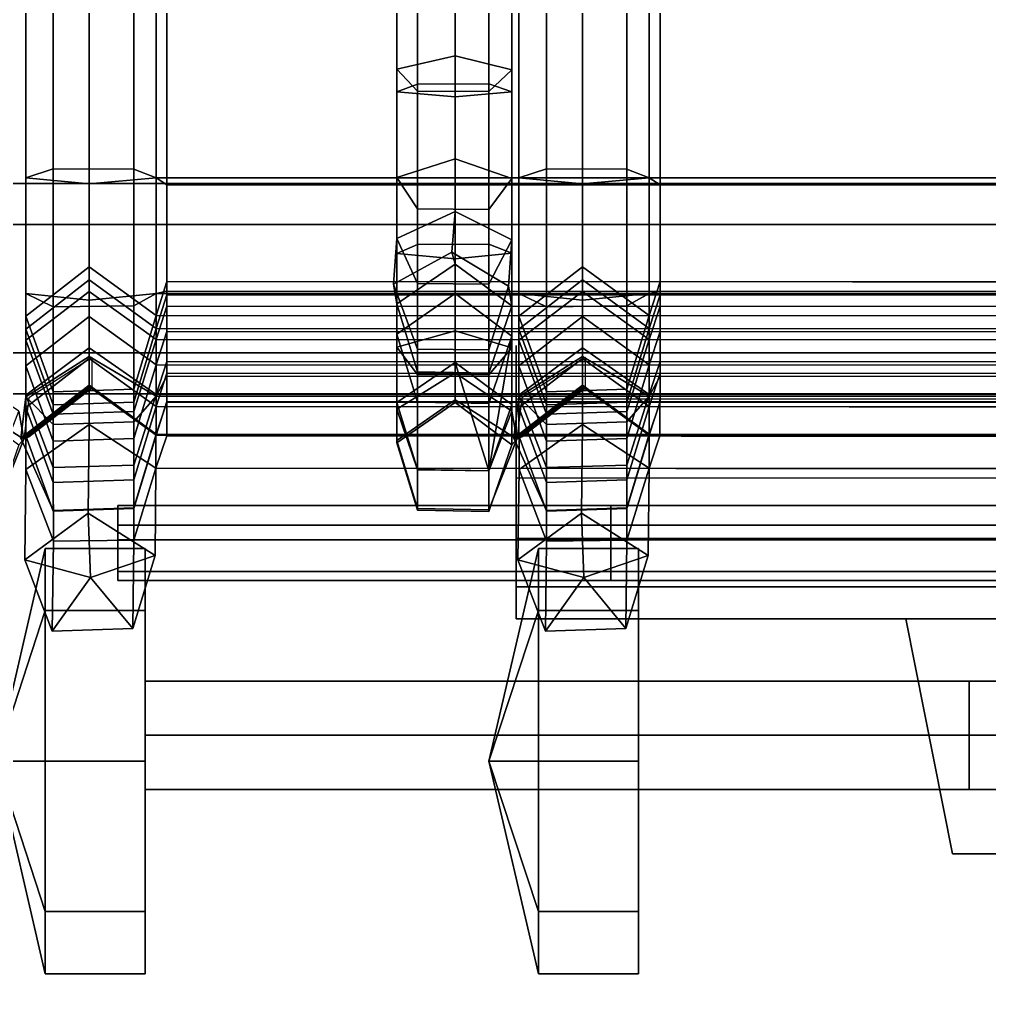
# Model space of a CAD drawing. Extents: x -252 to 252, y 0 to 101.
# Drawn here: x 176.32 to 184.57, y 14.07 to 22.5 of the extents above; entities that cross this region are included whole.
import ezdxf

# ---------------------------------------------------------------- set-up
doc = ezdxf.new("R2010")
doc.units = 0

msp = doc.modelspace()

# ---------------------------------------------------------------- linework, layer by layer
for points in [[(180.025604, 24.845654, -170.533844), (180.02562, 22.191843, -169.774628), (179.529297, 22.079372, -170.103592), (179.529297, 24.812553, -170.862869)], [(179.529297, 24.812553, -170.862869), (179.529297, 22.079372, -170.103592), (179.706467, 21.89188, -170.652008), (179.706589, 24.757393, -171.457245)], [(180.509689, 24.810932, -170.879959), (180.509689, 22.073872, -170.119675), (180.02562, 22.191843, -169.774628), (180.025604, 24.845654, -170.533844)], [(180.312607, 24.75639, -171.467377), (180.3125, 21.888475, -170.661636), (180.509689, 22.073872, -170.119675), (180.509689, 24.810932, -170.879959)], [(179.706589, 24.757393, -171.457245), (179.706467, 21.89188, -170.652008), (180.3125, 21.888475, -170.661636), (180.312607, 24.75639, -171.467377)], [(179.529297, 21.884995, -156.101593), (179.529297, 23.914295, -156.542542), (179.706467, 24.052187, -155.979645), (179.706589, 21.952023, -155.526093)], [(179.706589, 21.952023, -155.526093), (179.706467, 24.052187, -155.979645), (180.312485, 24.054714, -155.969238), (180.312485, 21.953234, -155.515701)], [(180.312485, 21.953234, -155.515701), (180.312485, 24.054714, -155.969238), (180.509689, 23.918352, -156.525909), (180.509689, 21.886965, -156.085037)], [(180.02562, 21.844784, -156.44693), (180.02562, 23.831564, -156.88002), (179.529297, 23.914295, -156.542542), (179.529297, 21.884995, -156.101593)], [(180.509689, 21.886965, -156.085037), (180.509689, 23.918352, -156.525909), (180.02562, 23.831564, -156.88002), (180.02562, 21.844784, -156.44693)], [(176.369415, 21.153925, 121.788704), (176.369293, 22.936287, 121.329781), (176.60318, 23.096659, 121.954628), (176.60318, 21.23052, 122.429237)], [(176.60318, 21.23052, 122.429237), (176.60318, 23.096659, 121.954628), (177.288971, 23.090977, 121.932442), (177.288971, 21.227802, 122.406548)], [(177.288971, 21.227802, 122.406548), (177.288971, 23.090977, 121.932442), (177.478668, 22.934761, 121.323784), (177.478638, 21.153006, 121.781792)], [(180.569168, 21.153925, -155.449432), (180.569046, 22.936287, -155.908356), (180.802948, 23.096659, -155.283508), (180.802948, 21.23052, -154.808899)], [(180.802948, 21.23052, -154.808899), (180.802948, 23.096659, -155.283508), (181.488739, 23.090977, -155.305695), (181.488739, 21.227802, -154.831589)], [(181.488739, 21.227802, -154.831589), (181.488739, 23.090977, -155.305695), (181.678436, 22.934761, -155.914352), (181.678406, 21.153006, -155.456345)], [(176.910797, 21.103878, 121.370171), (176.910797, 22.831493, 120.921425), (176.369293, 22.936287, 121.329781), (176.369415, 21.153925, 121.788704)], [(177.478638, 21.153006, 121.781792), (177.478668, 22.934761, 121.323784), (176.910797, 22.831493, 120.921425), (176.910797, 21.103878, 121.370171)], [(195.184525, 21.153934, 121.787895), (177.478638, 21.153006, 121.781792), (177.478668, 22.934761, 121.323784), (195.184677, 22.936291, 121.329536)], [(177.571106, 21.094227, 121.500267), (177.571655, 22.864901, 121.045189), (177.478668, 22.934761, 121.323784), (177.478638, 21.153006, 121.781792)], [(181.110565, 21.103878, -155.867966), (181.110565, 22.831493, -156.316711), (180.569046, 22.936287, -155.908356), (180.569168, 21.153925, -155.449432)], [(181.678406, 21.153006, -155.456345), (181.678436, 22.934761, -155.914352), (181.110565, 22.831493, -156.316711), (181.110565, 21.103878, -155.867966)], [(199.384277, 21.153934, -155.450241), (181.678406, 21.153006, -155.456345), (181.678436, 22.934761, -155.914352), (199.384445, 22.936291, -155.9086)], [(181.770874, 21.094227, -155.737869), (181.771423, 22.864901, -156.192947), (181.678436, 22.934761, -155.914352), (181.678406, 21.153006, -155.456345)], [(177.571655, 22.864901, 121.045189), (177.571106, 21.094227, 121.500267), (195.091644, 21.095037, 121.505989), (195.091949, 22.866165, 121.05143)], [(181.771423, 22.864901, -156.192947), (181.770874, 21.094227, -155.737869), (199.291397, 21.095037, -155.732147), (199.291718, 22.866165, -156.186707)], [(180.02562, 22.191843, -169.774628), (180.025742, 21.317327, -169.354248), (179.529419, 21.15716, -169.662704), (179.529297, 22.079372, -170.103592)], [(180.509689, 22.073872, -170.119675), (180.509674, 21.149302, -169.677795), (180.025742, 21.317327, -169.354248), (180.02562, 22.191843, -169.774628)], [(179.529297, 22.079372, -170.103592), (179.529419, 21.15716, -169.662704), (179.706467, 20.890158, -170.177399), (179.706467, 21.89188, -170.652008)], [(180.3125, 21.888475, -170.661636), (180.312485, 20.885309, -170.186569), (180.509674, 21.149302, -169.677795), (180.509689, 22.073872, -170.119675)], [(179.529297, 20.511288, -155.691406), (179.529297, 21.884995, -156.101593), (179.706589, 21.952023, -155.526093), (179.706467, 20.58807, -155.116898)], [(179.706467, 20.58807, -155.116898), (179.706589, 21.952023, -155.526093), (180.312485, 21.953234, -155.515701), (180.312607, 20.589447, -155.106567)], [(180.312607, 20.589447, -155.106567), (180.312485, 21.953234, -155.515701), (180.509689, 21.886965, -156.085037), (180.509689, 20.513542, -155.674362)], [(180.02562, 20.465229, -156.035782), (180.02562, 21.844784, -156.44693), (179.529297, 21.884995, -156.101593), (179.529297, 20.511288, -155.691406)], [(179.706467, 21.89188, -170.652008), (179.706467, 20.890158, -170.177399), (180.312485, 20.885309, -170.186569), (180.3125, 21.888475, -170.661636)], [(180.509689, 20.513542, -155.674362), (180.509689, 21.886965, -156.085037), (180.02562, 21.844784, -156.44693), (180.02562, 20.465229, -156.035782)], [(180.025742, 21.317327, -169.354248), (180.025742, 20.868469, -168.93869), (179.529297, 20.638727, -169.199783), (179.529419, 21.15716, -169.662704)], [(180.509674, 21.149302, -169.677795), (180.509674, 20.627495, -169.212967), (180.025742, 20.868469, -168.93869), (180.025742, 21.317327, -169.354248)], [(176.369293, 20.168886, 121.946938), (176.369415, 21.153925, 121.788704), (176.60318, 21.23052, 122.429237), (176.60318, 20.057257, 122.565468)], [(176.60318, 20.057257, 122.565468), (176.60318, 21.23052, 122.429237), (177.288971, 21.227802, 122.406548), (177.288971, 20.064901, 122.543755)], [(177.288971, 20.064901, 122.543755), (177.288971, 21.227802, 122.406548), (177.478638, 21.153006, 121.781792), (177.478668, 20.170946, 121.941444)], [(180.569046, 20.168886, -155.291199), (180.569168, 21.153925, -155.449432), (180.802948, 21.23052, -154.808899), (180.802948, 20.057257, -154.672668)], [(180.802948, 20.057257, -154.672668), (180.802948, 21.23052, -154.808899), (181.488739, 21.227802, -154.831589), (181.488739, 20.064901, -154.694382)], [(181.488739, 20.064901, -154.694382), (181.488739, 21.227802, -154.831589), (181.678406, 21.153006, -155.456345), (181.678436, 20.170946, -155.296692)], [(173.486786, 21.105835, 217.815475), (173.486786, 21.105835, 200.184692), (240.904663, 21.105835, 200.184692), (240.904663, 21.105835, 217.815536)], [(173.486786, -0.033936, 217.815475), (173.486786, 21.105835, 217.815475), (240.904663, 21.105835, 217.815536), (240.904663, -0.033936, 217.815506)], [(173.486786, 21.105835, 200.184692), (173.486786, 20.758301, 199.681946), (240.904663, 20.758301, 199.681946), (240.904663, 21.105835, 200.184692)], [(176.910797, 20.112244, 121.549858), (176.910797, 21.103878, 121.370171), (176.369415, 21.153925, 121.788704), (176.369293, 20.168886, 121.946938)], [(177.478668, 20.170946, 121.941444), (177.478638, 21.153006, 121.781792), (176.910797, 21.103878, 121.370171), (176.910797, 20.112244, 121.549858)], [(177.478668, 20.170946, 121.941444), (177.478638, 21.153006, 121.781792), (195.184525, 21.153934, 121.787895), (195.184677, 20.168886, 121.946693)], [(177.571655, 20.188307, 121.661903), (177.571106, 21.094227, 121.500267), (177.478638, 21.153006, 121.781792), (177.478668, 20.170946, 121.941444)], [(195.091644, 21.095037, 121.505989), (177.571106, 21.094227, 121.500267), (177.571655, 20.188307, 121.661903), (195.091934, 20.186163, 121.667656)], [(179.529419, 21.15716, -169.662704), (179.529297, 20.638727, -169.199783), (179.706467, 20.2558, -169.634949), (179.706467, 20.890158, -170.177399)], [(180.312485, 20.885309, -170.186569), (180.312485, 20.248846, -169.643097), (180.509674, 20.627495, -169.212967), (180.509674, 21.149302, -169.677795)], [(181.110565, 20.112244, -155.688278), (181.110565, 21.103878, -155.867966), (180.569168, 21.153925, -155.449432), (180.569046, 20.168886, -155.291199)], [(181.678436, 20.170946, -155.296692), (181.678406, 21.153006, -155.456345), (181.110565, 21.103878, -155.867966), (181.110565, 20.112244, -155.688278)], [(181.678436, 20.170946, -155.296692), (181.678406, 21.153006, -155.456345), (199.384277, 21.153934, -155.450241), (199.384445, 20.168886, -155.291443)], [(181.771423, 20.188307, -155.576233), (181.770874, 21.094227, -155.737869), (181.678406, 21.153006, -155.456345), (181.678436, 20.170946, -155.296692)], [(199.291397, 21.095037, -155.732147), (181.770874, 21.094227, -155.737869), (181.771423, 20.188307, -155.576233), (199.291702, 20.186163, -155.57048)], [(180.025742, 20.868469, -168.93869), (179.997711, 20.522324, -168.235794), (179.501328, 20.248247, -168.371948), (179.529297, 20.638727, -169.199783)], [(179.706467, 20.890158, -170.177399), (179.706467, 20.2558, -169.634949), (180.312485, 20.248846, -169.643097), (180.312485, 20.885309, -170.186569)], [(180.509674, 20.627495, -169.212967), (180.481598, 20.231133, -168.371826), (179.997711, 20.522324, -168.235794), (180.025742, 20.868469, -168.93869)], [(240.904663, 19.664185, 199.681946), (240.904663, 20.758301, 199.681946), (173.486786, 20.758301, 199.681946), (173.486786, 19.664185, 199.681946)], [(179.529297, 20.638727, -169.199783), (179.501328, 20.248247, -168.371948), (179.706467, 19.696627, -168.645218), (179.706467, 20.2558, -169.634949)], [(179.529419, 19.712769, -155.627548), (179.529297, 20.511288, -155.691406), (179.706467, 20.58807, -155.116898), (179.706467, 19.480957, -155.096313)], [(179.706467, 19.480957, -155.096313), (179.706467, 20.58807, -155.116898), (180.312607, 20.589447, -155.106567), (180.312485, 19.476746, -155.086472)], [(180.312485, 20.248846, -169.643097), (180.3125, 19.689068, -168.652374), (180.481598, 20.231133, -168.371826), (180.509674, 20.627495, -169.212967)], [(180.312485, 19.476746, -155.086472), (180.312607, 20.589447, -155.106567), (180.509689, 20.513542, -155.674362), (180.509689, 19.705959, -155.611877)], [(179.997711, 20.522324, -168.235794), (180.02565, 20.419563, -166.553192), (179.529266, 20.081673, -166.549332), (179.501328, 20.248247, -168.371948)], [(180.025604, 19.851826, -155.946014), (180.02562, 20.465229, -156.035782), (179.529297, 20.511288, -155.691406), (179.529419, 19.712769, -155.627548)], [(180.481598, 20.231133, -168.371826), (180.509613, 20.06423, -166.565186), (180.02565, 20.419563, -166.553192), (179.997711, 20.522324, -168.235794)], [(180.509689, 19.705959, -155.611877), (180.509689, 20.513542, -155.674362), (180.02562, 20.465229, -156.035782), (180.025604, 19.851826, -155.946014)], [(180.02565, 20.419563, -166.553192), (180.02562, 20.170012, -163.41275), (179.529297, 19.82291, -163.432632), (179.529266, 20.081673, -166.549332)], [(180.509613, 20.06423, -166.565186), (180.509689, 19.805908, -163.433655), (180.02562, 20.170012, -163.41275), (180.02565, 20.419563, -166.553192)], [(176.910797, 20.18572, 107.47953), (176.910797, 20.396759, 109.964409), (176.369293, 19.976643, 109.999687), (176.369415, 19.773079, 107.566032)], [(176.910797, 20.396759, 109.964409), (176.910797, 20.286816, 112.655785), (176.369293, 19.865631, 112.637856), (176.369293, 19.976643, 109.999687)], [(177.478668, 19.779116, 107.564476), (177.478668, 19.983555, 109.999092), (176.910797, 20.396759, 109.964409), (176.910797, 20.18572, 107.47953)], [(177.478668, 19.983555, 109.999092), (177.478668, 19.87179, 112.637749), (176.910797, 20.286816, 112.655785), (176.910797, 20.396759, 109.964409)], [(181.110565, 20.18572, -169.758606), (181.110565, 20.396759, -167.273727), (180.569046, 19.976643, -167.238449), (180.569168, 19.773079, -169.672104)], [(181.110565, 20.396759, -167.273727), (181.110565, 20.286816, -164.582352), (180.569046, 19.865631, -164.600281), (180.569046, 19.976643, -167.238449)], [(181.678436, 19.779116, -169.67366), (181.678436, 19.983555, -167.239044), (181.110565, 20.396759, -167.273727), (181.110565, 20.18572, -169.758606)], [(181.678436, 19.983555, -167.239044), (181.678436, 19.87179, -164.600388), (181.110565, 20.286816, -164.582352), (181.110565, 20.396759, -167.273727)], [(176.910797, 20.286816, 112.655785), (176.910797, 19.973686, 115.338448), (176.369293, 19.554989, 115.289253), (176.369293, 19.865631, 112.637856)], [(177.478668, 19.87179, 112.637749), (177.478668, 19.561871, 115.290062), (176.910797, 19.973686, 115.338448), (176.910797, 20.286816, 112.655785)], [(177.571686, 20.270863, 109.992943), (177.571686, 20.157879, 112.660942), (177.478668, 19.87179, 112.637749), (177.478668, 19.983555, 109.999092)], [(177.571655, 20.062759, 107.523232), (177.571686, 20.270863, 109.992943), (177.478668, 19.983555, 109.999092), (177.478668, 19.779116, 107.564476)], [(195.091949, 20.264772, 109.993309), (177.571686, 20.270863, 109.992943), (177.571655, 20.062759, 107.523232), (195.091949, 20.056789, 107.524574)], [(177.571686, 20.157879, 112.660942), (177.571686, 20.270863, 109.992943), (195.091949, 20.264772, 109.993309), (195.091949, 20.151781, 112.660316)], [(179.501328, 20.248247, -168.371948), (179.529266, 20.081673, -166.549332), (179.706543, 19.502499, -166.528778), (179.706467, 19.696627, -168.645218)], [(179.706467, 20.2558, -169.634949), (179.706467, 19.696627, -168.645218), (180.3125, 19.689068, -168.652374), (180.312485, 20.248846, -169.643097)], [(181.110565, 20.286816, -164.582352), (181.110565, 19.973686, -161.899689), (180.569046, 19.554989, -161.948883), (180.569046, 19.865631, -164.600281)], [(181.678436, 19.87179, -164.600388), (181.678436, 19.561871, -161.948074), (181.110565, 19.973686, -161.899689), (181.110565, 20.286816, -164.582352)], [(181.771454, 20.270863, -167.245193), (181.771454, 20.157879, -164.577194), (181.678436, 19.87179, -164.600388), (181.678436, 19.983555, -167.239044)], [(181.771423, 20.062759, -169.714905), (181.771454, 20.270863, -167.245193), (181.678436, 19.983555, -167.239044), (181.678436, 19.779116, -169.67366)], [(199.291718, 20.264772, -167.244827), (181.771454, 20.270863, -167.245193), (181.771423, 20.062759, -169.714905), (199.291718, 20.056789, -169.713562)], [(181.771454, 20.157879, -164.577194), (181.771454, 20.270863, -167.245193), (199.291718, 20.264772, -167.244827), (199.291718, 20.151781, -164.57782)], [(176.910797, 19.707495, 105.204643), (176.910797, 20.18572, 107.47953), (176.369415, 19.773079, 107.566032), (176.369293, 19.304358, 105.3283)], [(176.910797, 19.633501, 121.43412), (176.910797, 20.112244, 121.549858), (176.369293, 20.168886, 121.946938), (176.369415, 19.290428, 121.689552)], [(176.369415, 19.290428, 121.689552), (176.369293, 20.168886, 121.946938), (176.60318, 20.057257, 122.565468), (176.60318, 19.055222, 122.265678)], [(177.478668, 19.31101, 105.326202), (177.478668, 19.779116, 107.564476), (176.910797, 20.18572, 107.47953), (176.910797, 19.707495, 105.204643)], [(177.478622, 19.29631, 121.686562), (177.478668, 20.170946, 121.941444), (176.910797, 20.112244, 121.549858), (176.910797, 19.633501, 121.43412)], [(177.288971, 19.07608, 122.256172), (177.288971, 20.064901, 122.543755), (177.478668, 20.170946, 121.941444), (177.478622, 19.29631, 121.686562)], [(177.571198, 19.46479, 121.482841), (177.571655, 20.188307, 121.661903), (177.478668, 20.170946, 121.941444), (177.478622, 19.29631, 121.686562)], [(195.184525, 19.291578, 121.68972), (177.478622, 19.29631, 121.686562), (177.478668, 20.170946, 121.941444), (195.184677, 20.168886, 121.946693)], [(177.571686, 20.157879, 112.660942), (177.571655, 19.847355, 115.327415), (177.478668, 19.561871, 115.290062), (177.478668, 19.87179, 112.637749)], [(177.571655, 20.188307, 121.661903), (177.571198, 19.46479, 121.482841), (195.091705, 19.461075, 121.48661), (195.091934, 20.186163, 121.667656)], [(195.091949, 19.841305, 115.326805), (177.571655, 19.847355, 115.327415), (177.571686, 20.157879, 112.660942), (195.091949, 20.151781, 112.660316)], [(180.02562, 20.170012, -163.41275), (180.02562, 19.582035, -159.228638), (179.529297, 19.240606, -159.294464), (179.529297, 19.82291, -163.432632)], [(180.02562, 19.582035, -159.228638), (180.02562, 20.170012, -163.41275), (180.509689, 19.805908, -163.433655), (180.312393, 18.661114, -159.405945)], [(180.3125, 19.689068, -168.652374), (180.312561, 19.491724, -166.538666), (180.509613, 20.06423, -166.565186), (180.481598, 20.231133, -168.371826)], [(181.110565, 19.707495, -172.033493), (181.110565, 20.18572, -169.758606), (180.569168, 19.773079, -169.672104), (180.569046, 19.304358, -171.909836)], [(181.110565, 19.633501, -155.804016), (181.110565, 20.112244, -155.688278), (180.569046, 20.168886, -155.291199), (180.569168, 19.290428, -155.548584)], [(180.569168, 19.290428, -155.548584), (180.569046, 20.168886, -155.291199), (180.802948, 20.057257, -154.672668), (180.802948, 19.055222, -154.972458)], [(181.678436, 19.31101, -171.911942), (181.678436, 19.779116, -169.67366), (181.110565, 20.18572, -169.758606), (181.110565, 19.707495, -172.033493)], [(181.678391, 19.29631, -155.551575), (181.678436, 20.170946, -155.296692), (181.110565, 20.112244, -155.688278), (181.110565, 19.633501, -155.804016)], [(181.488739, 19.07608, -154.981964), (181.488739, 20.064901, -154.694382), (181.678436, 20.170946, -155.296692), (181.678391, 19.29631, -155.551575)], [(181.770966, 19.46479, -155.755295), (181.771423, 20.188307, -155.576233), (181.678436, 20.170946, -155.296692), (181.678391, 19.29631, -155.551575)], [(199.384277, 19.291578, -155.548416), (181.678391, 19.29631, -155.551575), (181.678436, 20.170946, -155.296692), (199.384445, 20.168886, -155.291443)], [(181.771454, 20.157879, -164.577194), (181.771423, 19.847355, -161.910721), (181.678436, 19.561871, -161.948074), (181.678436, 19.87179, -164.600388)], [(181.771423, 20.188307, -155.576233), (181.770966, 19.46479, -155.755295), (199.291458, 19.461075, -155.751526), (199.291702, 20.186163, -155.57048)], [(199.291718, 19.841305, -161.911331), (181.771423, 19.847355, -161.910721), (181.771454, 20.157879, -164.577194), (199.291718, 20.151781, -164.57782)], [(176.60318, 19.055222, 122.265678), (176.60318, 20.057257, 122.565468), (177.288971, 20.064901, 122.543755), (177.288971, 19.07608, 122.256172)], [(179.529266, 20.081673, -166.549332), (179.529297, 19.82291, -163.432632), (179.706467, 19.244299, -163.466522), (179.706543, 19.502499, -166.528778)], [(180.312561, 19.491724, -166.538666), (180.312485, 19.233791, -163.466812), (180.509689, 19.805908, -163.433655), (180.509613, 20.06423, -166.565186)], [(180.802948, 19.055222, -154.972458), (180.802948, 20.057257, -154.672668), (181.488739, 20.064901, -154.694382), (181.488739, 19.07608, -154.981964)], [(177.288971, 19.163996, 107.693169), (177.288971, 19.35652, 110.051094), (177.478668, 19.983555, 109.999092), (177.478668, 19.779116, 107.564476)], [(177.288971, 19.35652, 110.051094), (177.288971, 19.243933, 112.611107), (177.478668, 19.87179, 112.637749), (177.478668, 19.983555, 109.999092)], [(177.571655, 19.589851, 105.25518), (177.571655, 20.062759, 107.523232), (177.478668, 19.779116, 107.564476), (177.478668, 19.31101, 105.326202)], [(195.184677, 19.977404, 109.999458), (177.478668, 19.983555, 109.999092), (177.478668, 19.87179, 112.637749), (195.184677, 19.865627, 112.637611)], [(177.478668, 19.779116, 107.564476), (177.478668, 19.983555, 109.999092), (195.184677, 19.977404, 109.999458), (195.184677, 19.773079, 107.565849)], [(177.571655, 20.062759, 107.523232), (177.571655, 19.589851, 105.25518), (195.092148, 19.584032, 105.257011), (195.091949, 20.056789, 107.524574)], [(181.488739, 19.163996, -169.544968), (181.488739, 19.35652, -167.187042), (181.678436, 19.983555, -167.239044), (181.678436, 19.779116, -169.67366)], [(181.488739, 19.35652, -167.187042), (181.488739, 19.243933, -164.627029), (181.678436, 19.87179, -164.600388), (181.678436, 19.983555, -167.239044)], [(181.771408, 19.589851, -171.982956), (181.771423, 20.062759, -169.714905), (181.678436, 19.779116, -169.67366), (181.678436, 19.31101, -171.911942)], [(199.384445, 19.977404, -167.238678), (181.678436, 19.983555, -167.239044), (181.678436, 19.87179, -164.600388), (199.384445, 19.865627, -164.600525)], [(181.678436, 19.779116, -169.67366), (181.678436, 19.983555, -167.239044), (199.384445, 19.977404, -167.238678), (199.384445, 19.773079, -169.672287)], [(181.771423, 20.062759, -169.714905), (181.771408, 19.589851, -171.982956), (199.291916, 19.584032, -171.981125), (199.291718, 20.056789, -169.713562)], [(176.369415, 19.773079, 107.566032), (176.369293, 19.976643, 109.999687), (176.60318, 19.333738, 110.052803), (176.60318, 19.141623, 107.698296)], [(176.369293, 19.976643, 109.999687), (176.369293, 19.865631, 112.637856), (176.60318, 19.221096, 112.610374), (176.60318, 19.333738, 110.052803)], [(176.910797, 19.973686, 115.338448), (176.910797, 19.61787, 117.78376), (176.369293, 19.200703, 117.722862), (176.369293, 19.554989, 115.289253)], [(177.478668, 19.561871, 115.290062), (177.478668, 19.206806, 117.723686), (176.910797, 19.61787, 117.78376), (176.910797, 19.973686, 115.338448)], [(180.569168, 19.773079, -169.672104), (180.569046, 19.976643, -167.238449), (180.802948, 19.333738, -167.185333), (180.802948, 19.141623, -169.539841)], [(180.569046, 19.976643, -167.238449), (180.569046, 19.865631, -164.600281), (180.802948, 19.221096, -164.627762), (180.802948, 19.333738, -167.185333)], [(181.110565, 19.973686, -161.899689), (181.110565, 19.61787, -159.454376), (180.569046, 19.200703, -159.515274), (180.569046, 19.554989, -161.948883)], [(181.678436, 19.561871, -161.948074), (181.678436, 19.206806, -159.51445), (181.110565, 19.61787, -159.454376), (181.110565, 19.973686, -161.899689)], [(176.369293, 19.865631, 112.637856), (176.369293, 19.554989, 115.289253), (176.60318, 18.914265, 115.213921), (176.60318, 19.221096, 112.610374)], [(177.288971, 19.243933, 112.611107), (177.288971, 18.936968, 115.216606), (177.478668, 19.561871, 115.290062), (177.478668, 19.87179, 112.637749)], [(177.478668, 19.87179, 112.637749), (177.478668, 19.561871, 115.290062), (195.184677, 19.555761, 115.288979), (195.184677, 19.865627, 112.637611)], [(177.571655, 19.847355, 115.327415), (177.571655, 19.491432, 117.762001), (177.478668, 19.206806, 117.723686), (177.478668, 19.561871, 115.290062)], [(177.571655, 19.491432, 117.762001), (177.571655, 19.847355, 115.327415), (195.091949, 19.841305, 115.326805), (195.091949, 19.485394, 117.760902)], [(180.02562, 19.493629, -155.976273), (180.025604, 19.851826, -155.946014), (179.529419, 19.712769, -155.627548), (179.529297, 19.18469, -155.816925)], [(179.529297, 19.82291, -163.432632), (179.529297, 19.240606, -159.294464), (179.706467, 18.671444, -159.404022), (179.706467, 19.244299, -163.466522)], [(180.509674, 19.169558, -155.809097), (180.509689, 19.705959, -155.611877), (180.025604, 19.851826, -155.946014), (180.02562, 19.493629, -155.976273)], [(180.569046, 19.865631, -164.600281), (180.569046, 19.554989, -161.948883), (180.802948, 18.914265, -162.024216), (180.802948, 19.221096, -164.627762)], [(181.488739, 19.243933, -164.627029), (181.488739, 18.936968, -162.02153), (181.678436, 19.561871, -161.948074), (181.678436, 19.87179, -164.600388)], [(181.678436, 19.87179, -164.600388), (181.678436, 19.561871, -161.948074), (199.384445, 19.555761, -161.949158), (199.384445, 19.865627, -164.600525)], [(181.771423, 19.847355, -161.910721), (181.771423, 19.491432, -159.476135), (181.678436, 19.206806, -159.51445), (181.678436, 19.561871, -161.948074)], [(181.771423, 19.491432, -159.476135), (181.771423, 19.847355, -161.910721), (199.291718, 19.841305, -161.911331), (199.291718, 19.485394, -159.477234)], [(176.369293, 19.304358, 105.3283), (176.369415, 19.773079, 107.566032), (176.60318, 19.141623, 107.698296), (176.60318, 18.687441, 105.516609)], [(177.288971, 18.709299, 105.510017), (177.288971, 19.163996, 107.693169), (177.478668, 19.779116, 107.564476), (177.478668, 19.31101, 105.326202)], [(195.184677, 19.305079, 105.327583), (177.478668, 19.31101, 105.326202), (177.478668, 19.779116, 107.564476), (195.184677, 19.773079, 107.565849)], [(180.312393, 18.661114, -159.405945), (180.509689, 19.805908, -163.433655), (180.312485, 19.233791, -163.466812)], [(180.546295, 19.271122, 106.551201), (180.546295, 19.726036, 110.809975), (180.546295, 17.401602, 110.809975), (180.546295, 18.084034, 106.551201)], [(180.546295, 19.162817, 115.821693), (180.546295, 17.401602, 115.821693), (180.546295, 17.401602, 110.809975), (180.546295, 19.726036, 110.809975)], [(180.569046, 19.304358, -171.909836), (180.569168, 19.773079, -169.672104), (180.802948, 19.141623, -169.539841), (180.802948, 18.687441, -171.721527)], [(181.488739, 18.709299, -171.728119), (181.488739, 19.163996, -169.544968), (181.678436, 19.779116, -169.67366), (181.678436, 19.31101, -171.911942)], [(199.384445, 19.305079, -171.910553), (181.678436, 19.31101, -171.911942), (181.678436, 19.779116, -169.67366), (199.384445, 19.773079, -169.672287)], [(173.486786, 19.664185, 199.681946), (173.486786, 19.31665, 200.184692), (240.904663, 19.31665, 200.184692), (240.904663, 19.664185, 199.681946)], [(176.90976, 19.055487, 103.076187), (176.910797, 19.707495, 105.204643), (176.369293, 19.304358, 105.3283), (176.370361, 18.670828, 103.253891)], [(177.477692, 18.683996, 103.177299), (177.478668, 19.31101, 105.326202), (176.910797, 19.707495, 105.204643), (176.90976, 19.055487, 103.076187)], [(179.529297, 19.18469, -155.816925), (179.529419, 19.712769, -155.627548), (179.706467, 19.480957, -155.096313), (179.706589, 18.669685, -155.550995)], [(179.706467, 19.696627, -168.645218), (179.706543, 19.502499, -166.528778), (180.312561, 19.491724, -166.538666), (180.3125, 19.689068, -168.652374)], [(180.312485, 18.66033, -155.54599), (180.312485, 19.476746, -155.086472), (180.509689, 19.705959, -155.611877), (180.509674, 19.169558, -155.809097)], [(181.109528, 19.055487, -174.161957), (181.110565, 19.707495, -172.033493), (180.569046, 19.304358, -171.909836), (180.570129, 18.670828, -173.984253)], [(181.67746, 18.683996, -174.060837), (181.678436, 19.31101, -171.911942), (181.110565, 19.707495, -172.033493), (181.109528, 19.055487, -174.161957)], [(176.910797, 19.388397, 121.048851), (176.910797, 19.633501, 121.43412), (176.369415, 19.290428, 121.689552), (176.327271, 18.938393, 120.997597)], [(176.935638, 19.380049, 121.048378), (176.935638, 19.625223, 121.433128), (176.394196, 19.282043, 121.689018), (176.351944, 18.929897, 120.997032)], [(176.910797, 19.61787, 117.78376), (176.910797, 19.37616, 119.757362), (176.369293, 18.95772, 119.706276), (176.369293, 19.200703, 117.722862)], [(177.478668, 18.973007, 121.051277), (177.478622, 19.29631, 121.686562), (176.910797, 19.633501, 121.43412), (176.910797, 19.388397, 121.048851)], [(177.478668, 19.206806, 117.723686), (177.478668, 18.964605, 119.707054), (176.910797, 19.37616, 119.757362), (176.910797, 19.61787, 117.78376)], [(177.288971, 18.936968, 115.216606), (177.288971, 18.584934, 117.63311), (177.478668, 19.206806, 117.723686), (177.478668, 19.561871, 115.290062)], [(177.570496, 18.959055, 103.095375), (177.571655, 19.589851, 105.25518), (177.478668, 19.31101, 105.326202), (177.477692, 18.683996, 103.177299)], [(195.184677, 19.555761, 115.288979), (177.478668, 19.561871, 115.290062), (177.478668, 19.206806, 117.723686), (195.184677, 19.200703, 117.722557)], [(195.092148, 19.584032, 105.257011), (177.571655, 19.589851, 105.25518), (177.570496, 18.959055, 103.095375), (195.092621, 18.946117, 103.171646)], [(180.02562, 19.582035, -159.228638), (180.025742, 19.242712, -157.110596), (179.529297, 18.898685, -157.160721), (179.529297, 19.240606, -159.294464)], [(180.509735, 19.223892, -159.297394), (180.50972, 18.881845, -157.163116), (180.025742, 19.242712, -157.110596), (180.02562, 19.582035, -159.228638)], [(180.312393, 18.661114, -159.405945), (180.509735, 19.223892, -159.297394), (180.02562, 19.582035, -159.228638)], [(181.110565, 19.388397, -156.189285), (181.110565, 19.633501, -155.804016), (180.569168, 19.290428, -155.548584), (180.527023, 18.938393, -156.24054)], [(181.135406, 19.380049, -156.189758), (181.135406, 19.625223, -155.805008), (180.593964, 19.282043, -155.549118), (180.551712, 18.929897, -156.241104)], [(181.110565, 19.61787, -159.454376), (181.110565, 19.37616, -157.480774), (180.569046, 18.95772, -157.53186), (180.569046, 19.200703, -159.515274)], [(181.678436, 18.973007, -156.186859), (181.678391, 19.29631, -155.551575), (181.110565, 19.633501, -155.804016), (181.110565, 19.388397, -156.189285)], [(181.678436, 19.206806, -159.51445), (181.678436, 18.964605, -157.531082), (181.110565, 19.37616, -157.480774), (181.110565, 19.61787, -159.454376)], [(181.488739, 18.936968, -162.02153), (181.488739, 18.584934, -159.605026), (181.678436, 19.206806, -159.51445), (181.678436, 19.561871, -161.948074)], [(181.770264, 18.959055, -174.142761), (181.771408, 19.589851, -171.982956), (181.678436, 19.31101, -171.911942), (181.67746, 18.683996, -174.060837)], [(199.384445, 19.555761, -161.949158), (181.678436, 19.561871, -161.948074), (181.678436, 19.206806, -159.51445), (199.384445, 19.200703, -159.515579)], [(199.291916, 19.584032, -171.981125), (181.771408, 19.589851, -171.982956), (181.770264, 18.959055, -174.142761), (199.292374, 18.946117, -174.066498)], [(176.351944, 18.929897, 120.997032), (176.309906, 19.169558, 121.429039), (175.825851, 19.493629, 121.261864), (175.825851, 19.266064, 120.936241)], [(176.369293, 19.554989, 115.289253), (176.369293, 19.200703, 117.722862), (176.60318, 18.562315, 117.629906), (176.60318, 18.914265, 115.213921)], [(177.571655, 19.491432, 117.762001), (177.571655, 19.251513, 119.723457), (177.478668, 18.964605, 119.707054), (177.478668, 19.206806, 117.723686)], [(195.091949, 19.245434, 119.723274), (177.571655, 19.251513, 119.723457), (177.571655, 19.491432, 117.762001), (195.091949, 19.485394, 117.760902)], [(180.02562, 19.266064, -156.301895), (180.02562, 19.493629, -155.976273), (179.529297, 19.18469, -155.816925), (179.529297, 18.918461, -156.295013)], [(179.706543, 19.502499, -166.528778), (179.706467, 19.244299, -163.466522), (180.312485, 19.233791, -163.466812), (180.312561, 19.491724, -166.538666)], [(179.706589, 18.669685, -155.550995), (179.706467, 19.480957, -155.096313), (180.312485, 19.476746, -155.086472), (180.312485, 18.66033, -155.54599)], [(180.551712, 18.929897, -156.241104), (180.509674, 19.169558, -155.809097), (180.02562, 19.493629, -155.976273), (180.02562, 19.266064, -156.301895)], [(180.569046, 19.554989, -161.948883), (180.569046, 19.200703, -159.515274), (180.802948, 18.562315, -159.608231), (180.802948, 18.914265, -162.024216)], [(181.771423, 19.491432, -159.476135), (181.771423, 19.251513, -157.514679), (181.678436, 18.964605, -157.531082), (181.678436, 19.206806, -159.51445)], [(199.291718, 19.245434, -157.514862), (181.771423, 19.251513, -157.514679), (181.771423, 19.491432, -159.476135), (199.291718, 19.485394, -159.477234)], [(177.571655, 19.244499, 120.98513), (177.571198, 19.46479, 121.482841), (177.478622, 19.29631, 121.686562), (177.478668, 18.973007, 121.051277)], [(195.091705, 19.461075, 121.48661), (177.571198, 19.46479, 121.482841), (177.571655, 19.244499, 120.98513), (195.091949, 19.238398, 120.985512)], [(181.771423, 19.244499, -156.253006), (181.770966, 19.46479, -155.755295), (181.678391, 19.29631, -155.551575), (181.678436, 18.973007, -156.186859)], [(199.291458, 19.461075, -155.751526), (181.770966, 19.46479, -155.755295), (181.771423, 19.244499, -156.253006), (199.291718, 19.238398, -156.252625)], [(173.486786, 19.31665, 200.184692), (173.486786, -0.033936, 200.184692), (240.904663, -0.033936, 200.184692), (240.904663, 19.31665, 200.184692)], [(176.910797, 19.37616, 119.757362), (176.910797, 19.388397, 121.048851), (176.327271, 18.938393, 120.997597), (176.369293, 18.95772, 119.706276)], [(176.935638, 19.367804, 119.756386), (176.935638, 19.380049, 121.048378), (176.351944, 18.929897, 120.997032), (176.394318, 18.94923, 119.705055)], [(176.60318, 19.141623, 107.698296), (176.60318, 19.333738, 110.052803), (177.288971, 19.35652, 110.051094), (177.288971, 19.163996, 107.693169)], [(176.60318, 19.333738, 110.052803), (176.60318, 19.221096, 112.610374), (177.288971, 19.243933, 112.611107), (177.288971, 19.35652, 110.051094)], [(177.478668, 18.964605, 119.707054), (177.478668, 18.973007, 121.051277), (176.910797, 19.388397, 121.048851), (176.910797, 19.37616, 119.757362)], [(177.289154, 18.06975, 103.417862), (177.288971, 18.709299, 105.510017), (177.478668, 19.31101, 105.326202), (177.477692, 18.683996, 103.177299)], [(177.477692, 18.683996, 103.177299), (177.478668, 19.31101, 105.326202), (195.184677, 19.305079, 105.327583), (195.185425, 18.670834, 103.254196)], [(181.110565, 19.37616, -157.480774), (181.110565, 19.388397, -156.189285), (180.527023, 18.938393, -156.24054), (180.569046, 18.95772, -157.53186)], [(181.135406, 19.367804, -157.48175), (181.135406, 19.380049, -156.189758), (180.551712, 18.929897, -156.241104), (180.594086, 18.94923, -157.533081)], [(180.802948, 19.141623, -169.539841), (180.802948, 19.333738, -167.185333), (181.488739, 19.35652, -167.187042), (181.488739, 19.163996, -169.544968)], [(180.802948, 19.333738, -167.185333), (180.802948, 19.221096, -164.627762), (181.488739, 19.243933, -164.627029), (181.488739, 19.35652, -167.187042)], [(181.678436, 18.964605, -157.531082), (181.678436, 18.973007, -156.186859), (181.110565, 19.388397, -156.189285), (181.110565, 19.37616, -157.480774)], [(181.488922, 18.06975, -173.820282), (181.488739, 18.709299, -171.728119), (181.678436, 19.31101, -171.911942), (181.67746, 18.683996, -174.060837)], [(181.67746, 18.683996, -174.060837), (181.678436, 19.31101, -171.911942), (199.384445, 19.305079, -171.910553), (199.385193, 18.670834, -173.983948)], [(176.309967, 18.881845, 120.07502), (176.351944, 18.929897, 120.997032), (175.825851, 19.266064, 120.936241), (175.825974, 19.242712, 120.127541)], [(176.327271, 18.938393, 120.997597), (176.369415, 19.290428, 121.689552), (176.60318, 19.055222, 122.265678), (176.60318, 18.321732, 121.055214)], [(176.370361, 18.670828, 103.253891), (176.369293, 19.304358, 105.3283), (176.60318, 18.687441, 105.516609), (176.604645, 18.061615, 103.465401)], [(176.60318, 19.221096, 112.610374), (176.60318, 18.914265, 115.213921), (177.288971, 18.936968, 115.216606), (177.288971, 19.243933, 112.611107)], [(177.288971, 18.344591, 121.054939), (177.288971, 19.07608, 122.256172), (177.478622, 19.29631, 121.686562), (177.478668, 18.973007, 121.051277)], [(177.478668, 18.973007, 121.051277), (177.478622, 19.29631, 121.686562), (195.184525, 19.291578, 121.68972), (195.184677, 18.966841, 121.051155)], [(177.571655, 19.251513, 119.723457), (177.571655, 19.244499, 120.98513), (177.478668, 18.973007, 121.051277), (177.478668, 18.964605, 119.707054)], [(177.571655, 19.244499, 120.98513), (177.571655, 19.251513, 119.723457), (195.091949, 19.245434, 119.723274), (195.091949, 19.238398, 120.985512)], [(180.025742, 19.242712, -157.110596), (180.02562, 19.266064, -156.301895), (179.529297, 18.918461, -156.295013), (179.529297, 18.898685, -157.160721)], [(179.529297, 19.240606, -159.294464), (179.529297, 18.898685, -157.160721), (179.706467, 18.325195, -157.244843), (179.706467, 18.671444, -159.404022)], [(179.706467, 19.244299, -163.466522), (179.706467, 18.671444, -159.404022), (180.312393, 18.661114, -159.405945), (180.312485, 19.233791, -163.466812)], [(180.50972, 18.881845, -157.163116), (180.551712, 18.929897, -156.241104), (180.02562, 19.266064, -156.301895), (180.025742, 19.242712, -157.110596)], [(180.312393, 18.661114, -159.405945), (180.312408, 18.314787, -157.246246), (180.50972, 18.881845, -157.163116), (180.509735, 19.223892, -159.297394)], [(180.527023, 18.938393, -156.24054), (180.569168, 19.290428, -155.548584), (180.802948, 19.055222, -154.972458), (180.802948, 18.321732, -156.182922)], [(192.012543, 19.271122, 106.550957), (180.546295, 19.271122, 106.551201), (180.546295, 18.084034, 106.551201), (192.012543, 18.084034, 106.550957)], [(180.570129, 18.670828, -173.984253), (180.569046, 19.304358, -171.909836), (180.802948, 18.687441, -171.721527), (180.804413, 18.061615, -173.772736)], [(180.802948, 19.221096, -164.627762), (180.802948, 18.914265, -162.024216), (181.488739, 18.936968, -162.02153), (181.488739, 19.243933, -164.627029)], [(181.488739, 18.344591, -156.183197), (181.488739, 19.07608, -154.981964), (181.678391, 19.29631, -155.551575), (181.678436, 18.973007, -156.186859)], [(181.678436, 18.973007, -156.186859), (181.678391, 19.29631, -155.551575), (199.384277, 19.291578, -155.548416), (199.384445, 18.966841, -156.186981)], [(181.771423, 19.251513, -157.514679), (181.771423, 19.244499, -156.253006), (181.678436, 18.973007, -156.186859), (181.678436, 18.964605, -157.531082)], [(181.771423, 19.244499, -156.253006), (181.771423, 19.251513, -157.514679), (199.291718, 19.245434, -157.514862), (199.291718, 19.238398, -156.252625)], [(176.112732, 18.328484, 120.954872), (176.112732, 18.66033, 121.692146), (176.309906, 19.169558, 121.429039), (176.351944, 18.929897, 120.997032)], [(176.369293, 19.200703, 117.722862), (176.369293, 18.95772, 119.706276), (176.60318, 18.317389, 119.627449), (176.60318, 18.562315, 117.629906)], [(176.60318, 18.687441, 105.516609), (176.60318, 19.141623, 107.698296), (177.288971, 19.163996, 107.693169), (177.288971, 18.709299, 105.510017)], [(177.288971, 18.584934, 117.63311), (177.288971, 18.340076, 119.630669), (177.478668, 18.964605, 119.707054), (177.478668, 19.206806, 117.723686)], [(177.478668, 19.206806, 117.723686), (177.478668, 18.964605, 119.707054), (195.184677, 18.958479, 119.706459), (195.184677, 19.200703, 117.722557)], [(179.529297, 18.918461, -156.295013), (179.529297, 19.18469, -155.816925), (179.706589, 18.669685, -155.550995), (179.706467, 18.339008, -156.283386)], [(180.312485, 18.328484, -156.283264), (180.312485, 18.66033, -155.54599), (180.509674, 19.169558, -155.809097), (180.551712, 18.929897, -156.241104)], [(180.546295, 18.59959, 120.054634), (180.546295, 17.672449, 120.054634), (180.546295, 17.401602, 115.821693), (180.546295, 19.162817, 115.821693)], [(180.569046, 19.200703, -159.515274), (180.569046, 18.95772, -157.53186), (180.802948, 18.317389, -157.610687), (180.802948, 18.562315, -159.608231)], [(180.802948, 18.687441, -171.721527), (180.802948, 19.141623, -169.539841), (181.488739, 19.163996, -169.544968), (181.488739, 18.709299, -171.728119)], [(181.488739, 18.584934, -159.605026), (181.488739, 18.340076, -157.607468), (181.678436, 18.964605, -157.531082), (181.678436, 19.206806, -159.51445)], [(181.678436, 19.206806, -159.51445), (181.678436, 18.964605, -157.531082), (199.384445, 18.958479, -157.531677), (199.384445, 19.200703, -159.515579)], [(176.90155, 18.29941, 101.04303), (176.90976, 19.055487, 103.076187), (176.370361, 18.670828, 103.253891), (176.360748, 17.90246, 101.187469)], [(176.60318, 18.321732, 121.055214), (176.60318, 19.055222, 122.265678), (177.288971, 19.07608, 122.256172), (177.288971, 18.344591, 121.054939)], [(177.470337, 17.938871, 101.173897), (177.477692, 18.683996, 103.177299), (176.90976, 19.055487, 103.076187), (176.90155, 18.29941, 101.04303)], [(181.101318, 18.29941, -176.195114), (181.109528, 19.055487, -174.161957), (180.570129, 18.670828, -173.984253), (180.560516, 17.90246, -176.050674)], [(180.802948, 18.321732, -156.182922), (180.802948, 19.055222, -154.972458), (181.488739, 19.07608, -154.981964), (181.488739, 18.344591, -156.183197)], [(181.670105, 17.938871, -176.06424), (181.67746, 18.683996, -174.060837), (181.109528, 19.055487, -174.161957), (181.101318, 18.29941, -176.195114)], [(177.288971, 18.340076, 119.630669), (177.288971, 18.344591, 121.054939), (177.478668, 18.973007, 121.051277), (177.478668, 18.964605, 119.707054)], [(195.184677, 18.958479, 119.706459), (177.478668, 18.964605, 119.707054), (177.478668, 18.973007, 121.051277), (195.184677, 18.966841, 121.051155)], [(181.488739, 18.340076, -157.607468), (181.488739, 18.344591, -156.183197), (181.678436, 18.973007, -156.186859), (181.678436, 18.964605, -157.531082)], [(199.384445, 18.958479, -157.531677), (181.678436, 18.964605, -157.531082), (181.678436, 18.973007, -156.186859), (199.384445, 18.966841, -156.186981)], [(176.11264, 18.314787, 119.99189), (176.112732, 18.328484, 120.954872), (176.351944, 18.929897, 120.997032), (176.309967, 18.881845, 120.07502)], [(176.369293, 18.95772, 119.706276), (176.327271, 18.938393, 120.997597), (176.60318, 18.321732, 121.055214), (176.60318, 18.317389, 119.627449)], [(176.60318, 18.914265, 115.213921), (176.60318, 18.562315, 117.629906), (177.288971, 18.584934, 117.63311), (177.288971, 18.936968, 115.216606)], [(195.092621, 18.946117, 103.171646), (177.570496, 18.959055, 103.095375), (177.477692, 18.683996, 103.177299), (195.185425, 18.670834, 103.254196)], [(179.529297, 18.898685, -157.160721), (179.529297, 18.918461, -156.295013), (179.706467, 18.339008, -156.283386), (179.706467, 18.325195, -157.244843)], [(180.312408, 18.314787, -157.246246), (180.312485, 18.328484, -156.283264), (180.551712, 18.929897, -156.241104), (180.50972, 18.881845, -157.163116)], [(180.569046, 18.95772, -157.53186), (180.527023, 18.938393, -156.24054), (180.802948, 18.321732, -156.182922), (180.802948, 18.317389, -157.610687)], [(180.802948, 18.914265, -162.024216), (180.802948, 18.562315, -159.608231), (181.488739, 18.584934, -159.605026), (181.488739, 18.936968, -162.02153)], [(199.292374, 18.946117, -174.066498), (181.770264, 18.959055, -174.142761), (181.67746, 18.683996, -174.060837), (199.385193, 18.670834, -173.983948)], [(176.360748, 17.90246, 101.187469), (176.370361, 18.670828, 103.253891), (176.604645, 18.061615, 103.465401), (176.595535, 17.296597, 101.407875)], [(176.604645, 18.061615, 103.465401), (176.60318, 18.687441, 105.516609), (177.288971, 18.709299, 105.510017), (177.289154, 18.06975, 103.417862)], [(177.281372, 17.319096, 101.399338), (177.289154, 18.06975, 103.417862), (177.477692, 18.683996, 103.177299), (177.470337, 17.938871, 101.173897)], [(179.706467, 18.671444, -159.404022), (179.706467, 18.325195, -157.244843), (180.312408, 18.314787, -157.246246), (180.312393, 18.661114, -159.405945)], [(179.706467, 18.339008, -156.283386), (179.706589, 18.669685, -155.550995), (180.312485, 18.66033, -155.54599), (180.312485, 18.328484, -156.283264)], [(180.560516, 17.90246, -176.050674), (180.570129, 18.670828, -173.984253), (180.804413, 18.061615, -173.772736), (180.795303, 17.296597, -175.830261)], [(180.804413, 18.061615, -173.772736), (180.802948, 18.687441, -171.721527), (181.488739, 18.709299, -171.728119), (181.488922, 18.06975, -173.820282)], [(181.48114, 17.319096, -175.838806), (181.488922, 18.06975, -173.820282), (181.67746, 18.683996, -174.060837), (181.670105, 17.938871, -176.06424)], [(176.60318, 18.562315, 117.629906), (176.60318, 18.317389, 119.627449), (177.288971, 18.340076, 119.630669), (177.288971, 18.584934, 117.63311)], [(180.546295, 18.59959, 120.054634), (192.012543, 18.59959, 120.05439), (192.012543, 17.672449, 120.05439), (180.546295, 17.672449, 120.054634)], [(180.802948, 18.562315, -159.608231), (180.802948, 18.317389, -157.610687), (181.488739, 18.340076, -157.607468), (181.488739, 18.584934, -159.605026)], [(176.921967, 17.751287, 101.051201), (176.90155, 18.29941, 101.04303), (176.360748, 17.90246, 101.187469)], [(176.60318, 18.317389, 119.627449), (176.60318, 18.321732, 121.055214), (177.288971, 18.344591, 121.054939), (177.288971, 18.340076, 119.630669)], [(176.921967, 17.751287, 101.051201), (177.470337, 17.938871, 101.173897), (176.90155, 18.29941, 101.04303)], [(195.451782, 18.197239, 101.443245), (195.451782, 18.365467, 101.804123), (177.152664, 18.365467, 101.804001), (177.152664, 18.197239, 101.443123)], [(195.451782, 18.365467, 101.804123), (195.451782, 18.074347, 102.075584), (177.152664, 18.074347, 102.075462), (177.152664, 18.365467, 101.804001)], [(179.706467, 18.325195, -157.244843), (179.706467, 18.339008, -156.283386), (180.312485, 18.328484, -156.283264), (180.312408, 18.314787, -157.246246)], [(181.121735, 17.751287, -176.186935), (181.101318, 18.29941, -176.195114), (180.560516, 17.90246, -176.050674)], [(180.802948, 18.317389, -157.610687), (180.802948, 18.321732, -156.182922), (181.488739, 18.344591, -156.183197), (181.488739, 18.340076, -157.607468)], [(181.121735, 17.751287, -176.186935), (181.670105, 17.938871, -176.06424), (181.101318, 18.29941, -176.195114)], [(199.65155, 18.197239, -175.794891), (199.65155, 18.365467, -175.434021), (181.352432, 18.365467, -175.434143), (181.352432, 18.197239, -175.795013)], [(199.65155, 18.365467, -175.434021), (199.65155, 18.074347, -175.162552), (181.352432, 18.074347, -175.162674), (181.352432, 18.365467, -175.434143)], [(195.451782, 17.802143, 101.491623), (195.451782, 18.197239, 101.443245), (177.152664, 18.197239, 101.443123), (177.152664, 17.802143, 101.491989)], [(199.65155, 17.802143, -175.746521), (199.65155, 18.197239, -175.794891), (181.352432, 18.197239, -175.795013), (181.352432, 17.802143, -175.746155)], [(176.595535, 17.296597, 101.407875), (176.604645, 18.061615, 103.465401), (177.289154, 18.06975, 103.417862), (177.281372, 17.319096, 101.399338)], [(195.451782, 18.074347, 102.075584), (195.451782, 17.726189, 101.882271), (177.152664, 17.726189, 101.882637), (177.152664, 18.074347, 102.075462)], [(180.546295, 18.084034, 106.551201), (180.546295, 17.401602, 110.809975), (192.012543, 17.401602, 110.809746), (192.012543, 18.084034, 106.550957)], [(180.795303, 17.296597, -175.830261), (180.804413, 18.061615, -173.772736), (181.488922, 18.06975, -173.820282), (181.48114, 17.319096, -175.838806)], [(199.65155, 18.074347, -175.162552), (199.65155, 17.726189, -175.355865), (181.352432, 17.726189, -175.355499), (181.352432, 18.074347, -175.162674)], [(176.11377, 16.189981, 113.967018), (176.535278, 18.000587, 113.967323), (176.535278, 17.470274, 115.247612)], [(176.11377, 16.189981, 113.967018), (176.535278, 17.470274, 112.687035), (176.535278, 18.000587, 113.967323)], [(176.535278, 17.470274, 115.247612), (176.535278, 18.000587, 113.967323), (177.386826, 18.000587, 113.967323), (177.386826, 17.470274, 115.247612)], [(176.535278, 18.000587, 113.967323), (176.535278, 17.470274, 112.687035), (177.386826, 17.470274, 112.687035), (177.386826, 18.000587, 113.967323)], [(177.386826, 16.189981, 113.967323), (177.386826, 17.470274, 115.247612), (177.386826, 18.000587, 113.967323)], [(177.386826, 16.189981, 113.967323), (177.386826, 18.000587, 113.967323), (177.386826, 17.470274, 112.687035)], [(180.313538, 16.189981, -163.271118), (180.735046, 18.000587, -163.270813), (180.735046, 17.470274, -161.990524)], [(180.313538, 16.189981, -163.271118), (180.735046, 17.470274, -164.551102), (180.735046, 18.000587, -163.270813)], [(180.735046, 17.470274, -161.990524), (180.735046, 18.000587, -163.270813), (181.586594, 18.000587, -163.270813), (181.586594, 17.470274, -161.990524)], [(180.735046, 18.000587, -163.270813), (180.735046, 17.470274, -164.551102), (181.586594, 17.470274, -164.551102), (181.586594, 18.000587, -163.270813)], [(181.586594, 16.189981, -163.270813), (181.586594, 17.470274, -161.990524), (181.586594, 18.000587, -163.270813)], [(181.586594, 16.189981, -163.270813), (181.586594, 18.000587, -163.270813), (181.586594, 17.470274, -164.551102)], [(176.921967, 17.751287, 101.051201), (176.360748, 17.90246, 101.187469), (176.595535, 17.296597, 101.407875)], [(176.921967, 17.751287, 101.051201), (177.281372, 17.319096, 101.399338), (177.470337, 17.938871, 101.173897)], [(181.121735, 17.751287, -176.186935), (180.560516, 17.90246, -176.050674), (180.795303, 17.296597, -175.830261)], [(181.121735, 17.751287, -176.186935), (181.48114, 17.319096, -175.838806), (181.670105, 17.938871, -176.06424)], [(195.451782, 17.726189, 101.882271), (195.451782, 17.802143, 101.491623), (177.152664, 17.802143, 101.491989), (177.152664, 17.726189, 101.882637)], [(199.65155, 17.726189, -175.355865), (199.65155, 17.802143, -175.746521), (181.352432, 17.802143, -175.746155), (181.352432, 17.726189, -175.355499)], [(176.921967, 17.751287, 101.051201), (176.595535, 17.296597, 101.407875), (177.281372, 17.319096, 101.399338)], [(181.121735, 17.751287, -176.186935), (180.795303, 17.296597, -175.830261), (181.48114, 17.319096, -175.838806)], [(180.546295, 17.672449, 120.054634), (192.012543, 17.672449, 120.05439), (192.012543, 17.401602, 115.821449), (180.546295, 17.401602, 115.821693)], [(176.11377, 16.189981, 113.967018), (176.535278, 17.470274, 115.247612), (176.535278, 16.189981, 115.777885)], [(176.11377, 16.189981, 113.967018), (176.535278, 16.189981, 112.156288), (176.535278, 17.470274, 112.687035)], [(176.535278, 16.189981, 115.777885), (176.535278, 17.470274, 115.247612), (177.386826, 17.470274, 115.247612), (177.386826, 16.189981, 115.777885)], [(176.535278, 17.470274, 112.687035), (176.535278, 16.189981, 112.156288), (177.386826, 16.189981, 112.156288), (177.386826, 17.470274, 112.687035)], [(177.386826, 16.189981, 113.967323), (177.386826, 16.189981, 115.777885), (177.386826, 17.470274, 115.247612)], [(177.386826, 16.189981, 113.967323), (177.386826, 17.470274, 112.687035), (177.386826, 16.189981, 112.156288)], [(180.313538, 16.189981, -163.271118), (180.735046, 17.470274, -161.990524), (180.735046, 16.189981, -161.460251)], [(180.313538, 16.189981, -163.271118), (180.735046, 16.189981, -165.081848), (180.735046, 17.470274, -164.551102)], [(180.735046, 16.189981, -161.460251), (180.735046, 17.470274, -161.990524), (181.586594, 17.470274, -161.990524), (181.586594, 16.189981, -161.460251)], [(180.735046, 17.470274, -164.551102), (180.735046, 16.189981, -165.081848), (181.586594, 16.189981, -165.081848), (181.586594, 17.470274, -164.551102)], [(181.586594, 16.189981, -163.270813), (181.586594, 16.189981, -161.460251), (181.586594, 17.470274, -161.990524)], [(181.586594, 16.189981, -163.270813), (181.586594, 17.470274, -164.551102), (181.586594, 16.189981, -165.081848)], [(183.86319, 17.401602, 111.143822), (188.695923, 17.401602, 111.144066), (192.012543, 17.401602, 110.809746), (180.546295, 17.401602, 110.809975)], [(188.695923, 17.401602, 115.487358), (183.86319, 17.401602, 115.487602), (180.546295, 17.401602, 115.821693), (192.012543, 17.401602, 115.821449)], [(183.86319, 17.401602, 115.487602), (183.86319, 17.401602, 111.143822), (180.546295, 17.401602, 110.809975), (180.546295, 17.401602, 115.821693)], [(184.262115, 15.400521, 111.502831), (188.296753, 15.400521, 111.502586), (188.695923, 17.401602, 111.144066), (183.86319, 17.401602, 111.143822)], [(188.296753, 15.400521, 115.128578), (184.262115, 15.400521, 115.128822), (183.86319, 17.401602, 115.487602), (188.695923, 17.401602, 115.487358)], [(184.262115, 15.400521, 115.128822), (184.262115, 15.400521, 111.502831), (183.86319, 17.401602, 111.143822), (183.86319, 17.401602, 115.487602)], [(177.386826, 16.409382, 114.357948), (177.386826, 16.870773, 113.896523), (184.402466, 16.870773, 113.896523), (184.402466, 16.409382, 114.357948)], [(177.386826, 16.870773, 113.896523), (177.386826, 16.409382, 113.435066), (184.402466, 16.409382, 113.435066), (184.402466, 16.870773, 113.896523)], [(181.586594, 16.409382, -162.880188), (181.586594, 16.870773, -163.341614), (188.602234, 16.870773, -163.341614), (188.602234, 16.409382, -162.880188)], [(181.586594, 16.870773, -163.341614), (181.586594, 16.409382, -163.80307), (188.602234, 16.409382, -163.80307), (188.602234, 16.870773, -163.341614)], [(177.386826, 16.409382, 113.435066), (177.386826, 15.947993, 113.896523), (184.402466, 15.947993, 113.896523), (184.402466, 16.409382, 113.435066)], [(177.386826, 15.947993, 113.896523), (177.386826, 16.409382, 114.357948), (184.402466, 16.409382, 114.357948), (184.402466, 15.947993, 113.896523)], [(181.586594, 16.409382, -163.80307), (181.586594, 15.947993, -163.341614), (188.602234, 15.947993, -163.341614), (188.602234, 16.409382, -163.80307)], [(181.586594, 15.947993, -163.341614), (181.586594, 16.409382, -162.880188), (188.602234, 16.409382, -162.880188), (188.602234, 15.947993, -163.341614)], [(176.11377, 16.189981, 113.967018), (176.535278, 16.189981, 115.777885), (176.535278, 14.909683, 115.247612)], [(176.11377, 16.189981, 113.967018), (176.535278, 14.909683, 112.687035), (176.535278, 16.189981, 112.156288)], [(176.11377, 16.189981, 113.967018), (176.535278, 14.379366, 113.967323), (176.535278, 14.909683, 112.687035)], [(176.11377, 16.189981, 113.967018), (176.535278, 14.909683, 115.247612), (176.535278, 14.379366, 113.967323)], [(176.535278, 14.909683, 115.247612), (176.535278, 16.189981, 115.777885), (177.386826, 16.189981, 115.777885), (177.386826, 14.909683, 115.247612)], [(176.535278, 16.189981, 112.156288), (176.535278, 14.909683, 112.687035), (177.386826, 14.909683, 112.687035), (177.386826, 16.189981, 112.156288)], [(177.386826, 16.189981, 113.967323), (177.386826, 14.909683, 115.247612), (177.386826, 16.189981, 115.777885)], [(177.386826, 16.189981, 113.967323), (177.386826, 16.189981, 112.156288), (177.386826, 14.909683, 112.687035)], [(177.386826, 16.189981, 113.967323), (177.386826, 14.909683, 112.687035), (177.386826, 14.379366, 113.967323)], [(177.386826, 16.189981, 113.967323), (177.386826, 14.379366, 113.967323), (177.386826, 14.909683, 115.247612)], [(180.313538, 16.189981, -163.271118), (180.735046, 16.189981, -161.460251), (180.735046, 14.909683, -161.990524)], [(180.313538, 16.189981, -163.271118), (180.735046, 14.909683, -164.551102), (180.735046, 16.189981, -165.081848)], [(180.313538, 16.189981, -163.271118), (180.735046, 14.379366, -163.270813), (180.735046, 14.909683, -164.551102)], [(180.313538, 16.189981, -163.271118), (180.735046, 14.909683, -161.990524), (180.735046, 14.379366, -163.270813)], [(180.735046, 14.909683, -161.990524), (180.735046, 16.189981, -161.460251), (181.586594, 16.189981, -161.460251), (181.586594, 14.909683, -161.990524)], [(180.735046, 16.189981, -165.081848), (180.735046, 14.909683, -164.551102), (181.586594, 14.909683, -164.551102), (181.586594, 16.189981, -165.081848)], [(181.586594, 16.189981, -163.270813), (181.586594, 14.909683, -161.990524), (181.586594, 16.189981, -161.460251)], [(181.586594, 16.189981, -163.270813), (181.586594, 16.189981, -165.081848), (181.586594, 14.909683, -164.551102)], [(181.586594, 16.189981, -163.270813), (181.586594, 14.909683, -164.551102), (181.586594, 14.379366, -163.270813)], [(181.586594, 16.189981, -163.270813), (181.586594, 14.379366, -163.270813), (181.586594, 14.909683, -161.990524)], [(184.262115, 15.400521, 115.128822), (188.296753, 15.400521, 115.128578), (188.296753, 15.400521, 111.502586), (184.262115, 15.400521, 111.502831)], [(176.535278, 14.909683, 112.687035), (176.535278, 14.379366, 113.967323), (177.386826, 14.379366, 113.967323), (177.386826, 14.909683, 112.687035)], [(176.535278, 14.379366, 113.967323), (176.535278, 14.909683, 115.247612), (177.386826, 14.909683, 115.247612), (177.386826, 14.379366, 113.967323)], [(180.735046, 14.909683, -164.551102), (180.735046, 14.379366, -163.270813), (181.586594, 14.379366, -163.270813), (181.586594, 14.909683, -164.551102)], [(180.735046, 14.379366, -163.270813), (180.735046, 14.909683, -161.990524), (181.586594, 14.909683, -161.990524), (181.586594, 14.379366, -163.270813)]]:
    msp.add_3dface(points)

doc.saveas('drawing.dxf')
